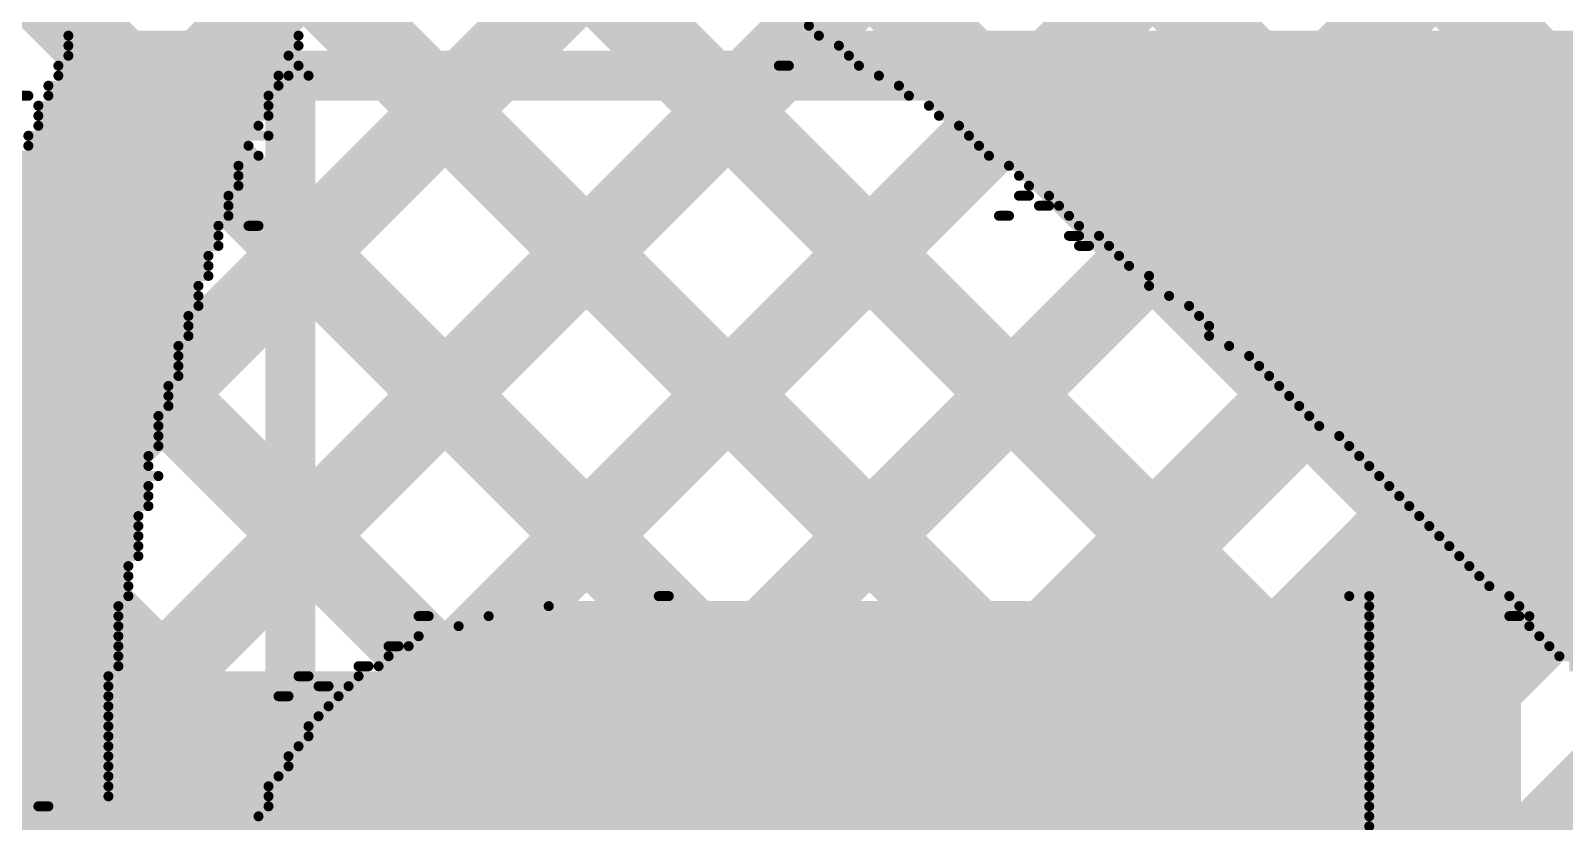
# Model space of a CAD drawing. Header units: millimetres. Extents: x 3.57 to 6.19, y 4.04 to 5.89.
# Drawn here: x 4.8801 to 5.0333, y 5.0485 to 5.1275 of the extents above; entities that cross this region are included whole.
import ezdxf

# ---------------------------------------------------------------- set-up
doc = ezdxf.new("R2010")
doc.units = ezdxf.units.MM
doc.header["$MEASUREMENT"] = 0
for name, color, linetype in [('BottomLayer', 5, 'Continuous'), ('BottomOverlay', 54, 'Continuous'), ('TopLayer', 1, 'Continuous'), ('TopOverlay', 2, 'Continuous'), ('TopSolder', 216, 'Continuous')]:
    doc.layers.add(name, color=color, linetype=linetype)

# ---------------------------------------------------------------- blocks, each defined once
blk = doc.blocks.new('RVT1A101M0505_54')
at = {"layer": 'TopOverlay', "const_width": 0.005}
for points in [[(0.104, -0.038), (0.104, -0.109)], [(0.104, -0.109), (-0.0667, -0.109)]]:
    blk.add_lwpolyline(points, dxfattribs=at)
at = {"layer": 'TopOverlay', "const_width": 0.0025}
for points in [[(0.10275, -0.038, 1), (0.10525, -0.038, 1)], [(0.10275, -0.109, 1), (0.10525, -0.109, 1)], [(0.10275, -0.109, 1), (0.10525, -0.109, 1)]]:
    blk.add_lwpolyline(points, format="xyb", close=True, dxfattribs=at)
at = {"layer": 'TopSolder'}
blk.add_solid([(0.02356, -0.0355), (0.14967, -0.0355), (0.02356, 0.0355), (0.14967, 0.0355)], dxfattribs=at)

msp = doc.modelspace()

# ---------------------------------------------------------------- linework, layer by layer
at = {"layer": 'BottomLayer'}
for points, const_width in [([(4.78314, 5.37091), (5.03591, 5.11814)], 0.008), ([(4.70494, 4.9595), (5.10729, 5.36185)], 0.008), ([(4.769, 5.35677), (5.02177, 5.104)], 0.008), ([(4.75486, 5.34263), (5.00763, 5.08986)], 0.008), ([(4.73323, 4.9595), (5.10729, 5.33356)], 0.008), ([(4.74072, 5.32848), (4.99348, 5.07572)], 0.008), ([(4.72658, 5.31434), (4.97934, 5.06158)], 0.008), ([(4.83105, 5.02904), (5.10729, 5.30528)], 0.008), ([(4.71243, 5.3002), (4.9652, 5.04743)], 0.008), ([(4.69829, 5.28606), (4.95106, 5.03329)], 0.008), ([(4.85999, 5.02969), (5.10729, 5.27699)], 0.008), ([(4.68415, 5.27192), (4.93692, 5.01915)], 0.008), ([(4.67001, 5.25777), (4.92277, 5.00501)], 0.008), ([(4.87136, 5.01278), (5.10729, 5.24871)], 0.008), ([(4.84636, 4.9595), (5.10729, 5.22042)], 0.008), ([(4.87465, 4.9595), (5.10729, 5.19214)], 0.008), ([(4.87727, 4.9595), (5.04038, 5.12262)], 0.008), ([(4.887, 4.936), (5.057, 5.106)], 0.025), ([(4.90363, 4.9194), (5.07362, 5.08938)], 0.008)]:
    msp.add_lwpolyline(points, dxfattribs=dict(at, const_width=const_width))
at = {"layer": 'BottomLayer', "const_width": 0.004}
for points in [[(5.03391, 5.11814, 1), (5.03791, 5.11814, 1)], [(5.01977, 5.104, 1), (5.02377, 5.104, 1)], [(5.00563, 5.08986, 1), (5.00963, 5.08986, 1)], [(4.99148, 5.07572, 1), (4.99548, 5.07572, 1)], [(4.97734, 5.06158, 1), (4.98134, 5.06158, 1)], [(4.9632, 5.04743, 1), (4.9672, 5.04743, 1)]]:
    msp.add_lwpolyline(points, format="xyb", close=True, dxfattribs=at)
at = {"layer": 'BottomOverlay', "const_width": 0.0005}
for points in [[(4.95758, 5.128, 1), (4.95808, 5.128, 1)], [(4.88358, 5.127, 1), (4.88408, 5.127, 1)], [(4.90658, 5.127, 1), (4.90708, 5.127, 1)], [(4.95858, 5.127, 1), (4.95908, 5.127, 1)], [(4.88358, 5.126, 1), (4.88408, 5.126, 1)], [(4.88358, 5.125, 1), (4.88408, 5.125, 1)], [(4.90558, 5.125, 1), (4.90608, 5.125, 1)], [(4.90658, 5.126, 1), (4.90708, 5.126, 1)], [(4.96058, 5.126, 1), (4.96108, 5.126, 1)], [(4.96158, 5.125, 1), (4.96208, 5.125, 1)], [(4.88258, 5.124, 1), (4.88308, 5.124, 1)], [(4.90658, 5.124, 1), (4.90708, 5.124, 1)], [(4.95458, 5.124, 1), (4.95508, 5.124, 1)], [(4.95558, 5.124, 1), (4.95608, 5.124, 1)], [(4.96258, 5.124, 1), (4.96308, 5.124, 1)], [(4.88158, 5.122, 1), (4.88208, 5.122, 1)], [(4.88258, 5.123, 1), (4.88308, 5.123, 1)], [(4.90458, 5.123, 1), (4.90508, 5.123, 1)], [(4.90458, 5.122, 1), (4.90508, 5.122, 1)], [(4.90558, 5.123, 1), (4.90608, 5.123, 1)], [(4.90758, 5.123, 1), (4.90808, 5.123, 1)], [(4.96458, 5.123, 1), (4.96508, 5.123, 1)], [(4.96658, 5.122, 1), (4.96708, 5.122, 1)], [(4.87958, 5.121, 1), (4.88008, 5.121, 1)], [(4.88158, 5.121, 1), (4.88208, 5.121, 1)], [(4.90358, 5.121, 1), (4.90408, 5.121, 1)], [(4.96758, 5.121, 1), (4.96808, 5.121, 1)], [(4.88058, 5.12, 1), (4.88108, 5.12, 1)], [(4.88058, 5.119, 1), (4.88108, 5.119, 1)], [(4.90358, 5.12, 1), (4.90408, 5.12, 1)], [(4.90358, 5.119, 1), (4.90408, 5.119, 1)], [(4.96958, 5.12, 1), (4.97008, 5.12, 1)], [(4.97058, 5.119, 1), (4.97108, 5.119, 1)], [(4.88058, 5.118, 1), (4.88108, 5.118, 1)], [(4.90258, 5.118, 1), (4.90308, 5.118, 1)], [(4.97258, 5.118, 1), (4.97308, 5.118, 1)], [(4.87958, 5.117, 1), (4.88008, 5.117, 1)], [(4.87958, 5.116, 1), (4.88008, 5.116, 1)], [(4.90158, 5.116, 1), (4.90208, 5.116, 1)], [(4.90358, 5.117, 1), (4.90408, 5.117, 1)], [(4.97358, 5.117, 1), (4.97408, 5.117, 1)], [(4.97458, 5.116, 1), (4.97508, 5.116, 1)], [(4.90058, 5.114, 1), (4.90108, 5.114, 1)], [(4.90258, 5.115, 1), (4.90308, 5.115, 1)], [(4.97558, 5.115, 1), (4.97608, 5.115, 1)], [(4.97758, 5.114, 1), (4.97808, 5.114, 1)], [(4.90058, 5.113, 1), (4.90108, 5.113, 1)], [(4.97858, 5.113, 1), (4.97908, 5.113, 1)], [(4.89958, 5.111, 1), (4.90008, 5.111, 1)], [(4.90058, 5.112, 1), (4.90108, 5.112, 1)], [(4.97858, 5.111, 1), (4.97908, 5.111, 1)], [(4.97958, 5.112, 1), (4.98008, 5.112, 1)], [(4.97958, 5.111, 1), (4.98008, 5.111, 1)], [(4.98158, 5.111, 1), (4.98208, 5.111, 1)], [(4.89958, 5.11, 1), (4.90008, 5.11, 1)], [(4.98058, 5.11, 1), (4.98108, 5.11, 1)], [(4.98158, 5.11, 1), (4.98208, 5.11, 1)], [(4.98258, 5.11, 1), (4.98308, 5.11, 1)], [(4.89858, 5.108, 1), (4.89908, 5.108, 1)], [(4.89958, 5.109, 1), (4.90008, 5.109, 1)], [(4.90158, 5.108, 1), (4.90208, 5.108, 1)], [(4.90258, 5.108, 1), (4.90308, 5.108, 1)], [(4.97658, 5.109, 1), (4.97708, 5.109, 1)], [(4.97758, 5.109, 1), (4.97808, 5.109, 1)], [(4.98358, 5.109, 1), (4.98408, 5.109, 1)], [(4.98458, 5.108, 1), (4.98508, 5.108, 1)], [(4.89858, 5.107, 1), (4.89908, 5.107, 1)], [(4.98358, 5.107, 1), (4.98408, 5.107, 1)], [(4.98458, 5.107, 1), (4.98508, 5.107, 1)], [(4.98658, 5.107, 1), (4.98708, 5.107, 1)], [(4.89758, 5.105, 1), (4.89808, 5.105, 1)], [(4.89858, 5.106, 1), (4.89908, 5.106, 1)], [(4.98458, 5.106, 1), (4.98508, 5.106, 1)], [(4.98558, 5.106, 1), (4.98608, 5.106, 1)], [(4.98758, 5.106, 1), (4.98808, 5.106, 1)], [(4.98858, 5.105, 1), (4.98908, 5.105, 1)], [(4.89758, 5.104, 1), (4.89808, 5.104, 1)], [(4.98958, 5.104, 1), (4.99008, 5.104, 1)], [(4.89658, 5.102, 1), (4.89708, 5.102, 1)], [(4.89758, 5.103, 1), (4.89808, 5.103, 1)], [(4.99158, 5.103, 1), (4.99208, 5.103, 1)], [(4.99158, 5.102, 1), (4.99208, 5.102, 1)], [(4.89658, 5.101, 1), (4.89708, 5.101, 1)], [(4.99358, 5.101, 1), (4.99408, 5.101, 1)], [(4.89558, 5.099, 1), (4.89608, 5.099, 1)], [(4.89658, 5.1, 1), (4.89708, 5.1, 1)], [(4.99558, 5.1, 1), (4.99608, 5.1, 1)], [(4.99658, 5.099, 1), (4.99708, 5.099, 1)], [(4.89558, 5.098, 1), (4.89608, 5.098, 1)], [(4.99758, 5.098, 1), (4.99808, 5.098, 1)], [(4.89458, 5.096, 1), (4.89508, 5.096, 1)], [(4.89558, 5.097, 1), (4.89608, 5.097, 1)], [(4.99758, 5.097, 1), (4.99808, 5.097, 1)], [(4.99958, 5.096, 1), (5.00008, 5.096, 1)], [(4.89458, 5.095, 1), (4.89508, 5.095, 1)], [(5.00158, 5.095, 1), (5.00208, 5.095, 1)], [(4.89458, 5.094, 1), (4.89508, 5.094, 1)], [(4.89458, 5.093, 1), (4.89508, 5.093, 1)], [(5.00258, 5.094, 1), (5.00308, 5.094, 1)], [(5.00358, 5.093, 1), (5.00408, 5.093, 1)], [(4.89358, 5.092, 1), (4.89408, 5.092, 1)], [(4.89358, 5.091, 1), (4.89408, 5.091, 1)], [(5.00458, 5.092, 1), (5.00508, 5.092, 1)], [(5.00558, 5.091, 1), (5.00608, 5.091, 1)], [(4.89358, 5.09, 1), (4.89408, 5.09, 1)], [(5.00658, 5.09, 1), (5.00708, 5.09, 1)], [(4.89258, 5.089, 1), (4.89308, 5.089, 1)], [(4.89258, 5.088, 1), (4.89308, 5.088, 1)], [(5.00758, 5.089, 1), (5.00808, 5.089, 1)], [(5.00858, 5.088, 1), (5.00908, 5.088, 1)], [(4.89258, 5.087, 1), (4.89308, 5.087, 1)], [(5.01058, 5.087, 1), (5.01108, 5.087, 1)], [(4.89158, 5.085, 1), (4.89208, 5.085, 1)], [(4.89258, 5.086, 1), (4.89308, 5.086, 1)], [(5.01158, 5.086, 1), (5.01208, 5.086, 1)], [(5.01258, 5.085, 1), (5.01308, 5.085, 1)], [(4.89158, 5.084, 1), (4.89208, 5.084, 1)], [(5.01358, 5.084, 1), (5.01408, 5.084, 1)], [(4.89158, 5.082, 1), (4.89208, 5.082, 1)], [(4.89258, 5.083, 1), (4.89308, 5.083, 1)], [(5.01458, 5.083, 1), (5.01508, 5.083, 1)], [(5.01558, 5.082, 1), (5.01608, 5.082, 1)], [(4.89158, 5.081, 1), (4.89208, 5.081, 1)], [(5.01658, 5.081, 1), (5.01708, 5.081, 1)], [(4.89058, 5.079, 1), (4.89108, 5.079, 1)], [(4.89158, 5.08, 1), (4.89208, 5.08, 1)], [(5.01758, 5.08, 1), (5.01808, 5.08, 1)], [(5.01858, 5.079, 1), (5.01908, 5.079, 1)], [(4.89058, 5.078, 1), (4.89108, 5.078, 1)], [(5.01958, 5.078, 1), (5.02008, 5.078, 1)], [(4.89058, 5.077, 1), (4.89108, 5.077, 1)], [(4.89058, 5.076, 1), (4.89108, 5.076, 1)], [(5.02058, 5.077, 1), (5.02108, 5.077, 1)], [(5.02158, 5.076, 1), (5.02208, 5.076, 1)], [(4.89058, 5.075, 1), (4.89108, 5.075, 1)], [(5.02258, 5.075, 1), (5.02308, 5.075, 1)], [(4.88958, 5.074, 1), (4.89008, 5.074, 1)], [(4.88958, 5.073, 1), (4.89008, 5.073, 1)], [(5.02358, 5.074, 1), (5.02408, 5.074, 1)], [(5.02458, 5.073, 1), (5.02508, 5.073, 1)], [(4.88958, 5.072, 1), (4.89008, 5.072, 1)], [(5.02558, 5.072, 1), (5.02608, 5.072, 1)], [(4.88858, 5.07, 1), (4.88908, 5.07, 1)], [(4.88958, 5.071, 1), (4.89008, 5.071, 1)], [(4.93158, 5.07, 1), (4.93208, 5.07, 1)], [(4.94258, 5.071, 1), (4.94308, 5.071, 1)], [(4.94358, 5.071, 1), (4.94408, 5.071, 1)], [(5.01158, 5.071, 1), (5.01208, 5.071, 1)], [(5.01358, 5.071, 1), (5.01408, 5.071, 1)], [(5.01358, 5.07, 1), (5.01408, 5.07, 1)], [(5.02758, 5.071, 1), (5.02808, 5.071, 1)], [(5.02858, 5.07, 1), (5.02908, 5.07, 1)], [(4.88858, 5.069, 1), (4.88908, 5.069, 1)], [(4.88858, 5.068, 1), (4.88908, 5.068, 1)], [(4.91858, 5.069, 1), (4.91908, 5.069, 1)], [(4.91958, 5.069, 1), (4.92008, 5.069, 1)], [(4.92258, 5.068, 1), (4.92308, 5.068, 1)], [(4.92558, 5.069, 1), (4.92608, 5.069, 1)], [(5.01358, 5.069, 1), (5.01408, 5.069, 1)], [(5.01358, 5.068, 1), (5.01408, 5.068, 1)], [(5.02758, 5.069, 1), (5.02808, 5.069, 1)], [(5.02858, 5.069, 1), (5.02908, 5.069, 1)], [(5.02958, 5.069, 1), (5.03008, 5.069, 1)], [(5.02958, 5.068, 1), (5.03008, 5.068, 1)], [(4.88858, 5.067, 1), (4.88908, 5.067, 1)], [(4.91858, 5.067, 1), (4.91908, 5.067, 1)], [(5.01358, 5.067, 1), (5.01408, 5.067, 1)], [(5.03058, 5.067, 1), (5.03108, 5.067, 1)], [(4.88858, 5.066, 1), (4.88908, 5.066, 1)], [(4.88858, 5.065, 1), (4.88908, 5.065, 1)], [(4.91558, 5.066, 1), (4.91608, 5.066, 1)], [(4.91558, 5.065, 1), (4.91608, 5.065, 1)], [(4.91658, 5.066, 1), (4.91708, 5.066, 1)], [(4.91758, 5.066, 1), (4.91808, 5.066, 1)], [(5.01358, 5.066, 1), (5.01408, 5.066, 1)], [(5.01358, 5.065, 1), (5.01408, 5.065, 1)], [(5.03158, 5.066, 1), (5.03208, 5.066, 1)], [(5.03258, 5.065, 1), (5.03308, 5.065, 1)], [(4.88858, 5.064, 1), (4.88908, 5.064, 1)], [(4.91258, 5.064, 1), (4.91308, 5.064, 1)], [(4.91358, 5.064, 1), (4.91408, 5.064, 1)], [(4.91458, 5.064, 1), (4.91508, 5.064, 1)], [(5.01358, 5.064, 1), (5.01408, 5.064, 1)], [(4.88758, 5.063, 1), (4.88808, 5.063, 1)], [(4.88758, 5.062, 1), (4.88808, 5.062, 1)], [(4.90658, 5.063, 1), (4.90708, 5.063, 1)], [(4.90758, 5.063, 1), (4.90808, 5.063, 1)], [(4.90858, 5.062, 1), (4.90908, 5.062, 1)], [(4.90958, 5.062, 1), (4.91008, 5.062, 1)], [(4.91158, 5.062, 1), (4.91208, 5.062, 1)], [(4.91258, 5.063, 1), (4.91308, 5.063, 1)], [(5.01358, 5.063, 1), (5.01408, 5.063, 1)], [(5.01358, 5.062, 1), (5.01408, 5.062, 1)], [(4.88758, 5.061, 1), (4.88808, 5.061, 1)], [(4.90458, 5.061, 1), (4.90508, 5.061, 1)], [(4.90558, 5.061, 1), (4.90608, 5.061, 1)], [(4.91058, 5.061, 1), (4.91108, 5.061, 1)], [(5.01358, 5.061, 1), (5.01408, 5.061, 1)], [(4.88758, 5.06, 1), (4.88808, 5.06, 1)], [(4.88758, 5.059, 1), (4.88808, 5.059, 1)], [(4.90858, 5.059, 1), (4.90908, 5.059, 1)], [(4.90958, 5.06, 1), (4.91008, 5.06, 1)], [(5.01358, 5.06, 1), (5.01408, 5.06, 1)], [(5.01358, 5.059, 1), (5.01408, 5.059, 1)], [(4.88758, 5.058, 1), (4.88808, 5.058, 1)], [(4.90758, 5.058, 1), (4.90808, 5.058, 1)], [(5.01358, 5.058, 1), (5.01408, 5.058, 1)], [(4.88758, 5.057, 1), (4.88808, 5.057, 1)], [(4.88758, 5.056, 1), (4.88808, 5.056, 1)], [(4.90658, 5.056, 1), (4.90708, 5.056, 1)], [(4.90758, 5.057, 1), (4.90808, 5.057, 1)], [(5.01358, 5.057, 1), (5.01408, 5.057, 1)], [(5.01358, 5.056, 1), (5.01408, 5.056, 1)], [(4.88758, 5.055, 1), (4.88808, 5.055, 1)], [(4.90558, 5.055, 1), (4.90608, 5.055, 1)], [(5.01358, 5.055, 1), (5.01408, 5.055, 1)], [(4.88758, 5.054, 1), (4.88808, 5.054, 1)], [(4.88758, 5.053, 1), (4.88808, 5.053, 1)], [(4.90458, 5.053, 1), (4.90508, 5.053, 1)], [(4.90558, 5.054, 1), (4.90608, 5.054, 1)], [(5.01358, 5.054, 1), (5.01408, 5.054, 1)], [(5.01358, 5.053, 1), (5.01408, 5.053, 1)], [(4.88758, 5.052, 1), (4.88808, 5.052, 1)], [(4.90358, 5.052, 1), (4.90408, 5.052, 1)], [(5.01358, 5.052, 1), (5.01408, 5.052, 1)], [(4.88058, 5.05, 1), (4.88108, 5.05, 1)], [(4.88158, 5.05, 1), (4.88208, 5.05, 1)], [(4.88758, 5.051, 1), (4.88808, 5.051, 1)], [(4.90358, 5.051, 1), (4.90408, 5.051, 1)], [(4.90358, 5.05, 1), (4.90408, 5.05, 1)], [(5.01358, 5.051, 1), (5.01408, 5.051, 1)], [(5.01358, 5.05, 1), (5.01408, 5.05, 1)], [(4.90258, 5.049, 1), (4.90308, 5.049, 1)], [(5.01358, 5.049, 1), (5.01408, 5.049, 1)], [(5.01358, 5.048, 1), (5.01408, 5.048, 1)]]:
    msp.add_lwpolyline(points, format="xyb", close=True, dxfattribs=at)
at = {"layer": 'BottomOverlay', "const_width": 0.001}
for points in [[(4.88383, 5.127), (4.90683, 5.127)], [(4.95883, 5.127), (5.08683, 5.127)], [(4.88383, 5.126), (4.90683, 5.126)], [(4.88383, 5.125), (4.90583, 5.125)], [(4.96083, 5.126), (5.08783, 5.126)], [(4.96183, 5.125), (5.08883, 5.125)], [(4.88283, 5.124), (4.90683, 5.124)], [(4.95483, 5.124), (4.95583, 5.124)], [(4.96283, 5.124), (5.08983, 5.124)], [(4.88183, 5.122), (4.90483, 5.122)], [(4.88283, 5.123), (4.90483, 5.123)], [(4.90583, 5.123), (4.90783, 5.123)], [(4.96483, 5.123), (5.09083, 5.123)], [(4.96683, 5.122), (5.09183, 5.122)], [(4.87883, 5.121), (4.87983, 5.121)], [(4.88183, 5.121), (4.90383, 5.121)], [(4.96783, 5.121), (5.09383, 5.121)], [(4.88083, 5.12), (4.90383, 5.12)], [(4.88083, 5.119), (4.90383, 5.119)], [(4.96983, 5.12), (5.09483, 5.12)], [(4.97083, 5.119), (5.09483, 5.119)], [(4.88083, 5.118), (4.90283, 5.118)], [(4.97283, 5.118), (5.09583, 5.118)], [(4.87983, 5.117), (4.90383, 5.117)], [(4.87983, 5.116), (4.90183, 5.116)], [(4.97383, 5.117), (5.09683, 5.117)], [(4.97483, 5.116), (5.09883, 5.116)], [(4.87783, 5.114), (4.90083, 5.114)], [(4.87883, 5.115), (4.90283, 5.115)], [(4.97583, 5.115), (5.10083, 5.115)], [(4.97783, 5.114), (5.10083, 5.114)], [(4.87883, 5.113), (4.90083, 5.113)], [(4.97883, 5.113), (5.10183, 5.113)], [(4.87783, 5.112), (4.90083, 5.112)], [(4.87783, 5.111), (4.89983, 5.111)], [(4.97883, 5.111), (4.97983, 5.111)], [(4.97983, 5.112), (5.10283, 5.112)], [(4.98183, 5.111), (5.10383, 5.111)], [(4.87783, 5.11), (4.89983, 5.11)], [(4.98083, 5.11), (4.98183, 5.11)], [(4.98283, 5.11), (5.10583, 5.11)], [(4.87683, 5.109), (4.89983, 5.109)], [(4.87683, 5.108), (4.89883, 5.108)], [(4.90183, 5.108), (4.90283, 5.108)], [(4.97683, 5.109), (4.97783, 5.109)], [(4.98383, 5.109), (5.10683, 5.109)], [(4.98483, 5.108), (5.10683, 5.108)], [(4.87683, 5.107), (4.89883, 5.107)], [(4.98383, 5.107), (4.98483, 5.107)], [(4.98683, 5.107), (5.10683, 5.107)], [(4.87583, 5.106), (4.89883, 5.106)], [(4.87583, 5.105), (4.89783, 5.105)], [(4.98483, 5.106), (4.98583, 5.106)], [(4.98783, 5.106), (5.10783, 5.106)], [(4.98883, 5.105), (5.10883, 5.105)], [(4.87583, 5.104), (4.89783, 5.104)], [(4.98983, 5.104), (5.11083, 5.104)], [(4.87483, 5.102), (4.89683, 5.102)], [(4.87583, 5.103), (4.89783, 5.103)], [(4.99183, 5.103), (5.11183, 5.103)], [(4.99183, 5.102), (5.11183, 5.102)], [(4.87483, 5.101), (4.89683, 5.101)], [(4.99383, 5.101), (5.11283, 5.101)], [(4.87383, 5.099), (4.89583, 5.099)], [(4.87483, 5.1), (4.89683, 5.1)], [(4.99583, 5.1), (5.11383, 5.1)], [(4.99683, 5.099), (5.11583, 5.099)], [(4.87383, 5.098), (4.89583, 5.098)], [(4.99783, 5.098), (5.11583, 5.098)], [(4.87383, 5.097), (4.89583, 5.097)], [(4.87383, 5.096), (4.89483, 5.096)], [(4.99783, 5.097), (5.11683, 5.097)], [(4.99983, 5.096), (5.11783, 5.096)], [(4.87283, 5.095), (4.89483, 5.095)], [(5.00183, 5.095), (5.11883, 5.095)], [(4.87283, 5.094), (4.89483, 5.094)], [(4.87283, 5.093), (4.89483, 5.093)], [(5.00283, 5.094), (5.11983, 5.094)], [(5.00383, 5.093), (5.12083, 5.093)], [(4.87183, 5.091), (4.89383, 5.091)], [(4.87283, 5.092), (4.89383, 5.092)], [(5.00483, 5.092), (5.12183, 5.092)], [(5.00583, 5.091), (5.12383, 5.091)], [(4.87183, 5.09), (4.89383, 5.09)], [(5.00683, 5.09), (5.12383, 5.09)], [(4.87183, 5.089), (4.89283, 5.089)], [(4.87183, 5.088), (4.89283, 5.088)], [(5.00783, 5.089), (5.12383, 5.089)], [(5.00883, 5.088), (5.12483, 5.088)], [(4.87183, 5.087), (4.89283, 5.087)], [(5.01083, 5.087), (5.12583, 5.087)], [(4.87083, 5.086), (4.89283, 5.086)], [(4.87083, 5.085), (4.89183, 5.085)], [(5.01183, 5.086), (5.12683, 5.086)], [(5.01283, 5.085), (5.12783, 5.085)], [(4.87083, 5.084), (4.89183, 5.084)], [(5.01383, 5.084), (5.12983, 5.084)], [(4.87083, 5.083), (4.89283, 5.083)], [(4.87083, 5.082), (4.89183, 5.082)], [(5.01483, 5.083), (5.13083, 5.083)], [(5.01583, 5.082), (5.13083, 5.082)], [(4.86983, 5.081), (4.89183, 5.081)], [(5.01683, 5.081), (5.13183, 5.081)], [(4.86983, 5.08), (4.89183, 5.08)], [(4.86983, 5.079), (4.89083, 5.079)], [(5.01783, 5.08), (5.13183, 5.08)], [(5.01883, 5.079), (5.13283, 5.079)], [(4.86983, 5.078), (4.89083, 5.078)], [(5.01983, 5.078), (5.13383, 5.078)], [(4.86883, 5.077), (4.89083, 5.077)], [(4.86883, 5.076), (4.89083, 5.076)], [(5.02083, 5.077), (5.13483, 5.077)], [(5.02183, 5.076), (5.13483, 5.076)], [(4.86883, 5.075), (4.89083, 5.075)], [(5.02283, 5.075), (5.13583, 5.075)], [(4.86883, 5.074), (4.88983, 5.074)], [(4.86883, 5.073), (4.88983, 5.073)], [(5.02383, 5.074), (5.13783, 5.074)], [(5.02483, 5.073), (5.13683, 5.073)], [(4.86883, 5.072), (4.88983, 5.072)], [(5.02583, 5.072), (5.13783, 5.072)], [(4.86783, 5.071), (4.88983, 5.071)], [(4.86783, 5.07), (4.88883, 5.07)], [(4.93183, 5.07), (5.01383, 5.07)], [(4.94283, 5.071), (4.94383, 5.071)], [(5.01183, 5.071), (5.01383, 5.071)], [(5.02783, 5.071), (5.13883, 5.071)], [(5.02883, 5.07), (5.13983, 5.07)], [(4.86783, 5.069), (4.88883, 5.069)], [(4.86783, 5.068), (4.88883, 5.068)], [(4.91883, 5.069), (4.91983, 5.069)], [(4.92283, 5.068), (5.01383, 5.068)], [(4.92583, 5.069), (5.01383, 5.069)], [(5.02783, 5.069), (5.02883, 5.069)], [(5.02983, 5.069), (5.13983, 5.069)], [(5.02983, 5.068), (5.14083, 5.068)], [(4.86783, 5.067), (4.88883, 5.067)], [(4.91883, 5.067), (5.01383, 5.067)], [(5.03083, 5.067), (5.14183, 5.067)], [(4.86783, 5.066), (4.88883, 5.066)], [(4.86783, 5.065), (4.88883, 5.065)], [(4.91583, 5.066), (4.91683, 5.066)], [(4.91583, 5.065), (5.01383, 5.065)], [(4.91783, 5.066), (5.01383, 5.066)], [(5.03183, 5.066), (5.14183, 5.066)], [(5.03283, 5.065), (5.14183, 5.065)], [(4.86783, 5.064), (4.88883, 5.064)], [(4.91283, 5.064), (4.91383, 5.064)], [(4.91483, 5.064), (5.01383, 5.064)], [(5.03383, 5.064), (5.14283, 5.064)], [(4.86783, 5.063), (4.88783, 5.063)], [(4.86783, 5.062), (4.88783, 5.062)], [(4.90683, 5.063), (4.90783, 5.063)], [(4.90883, 5.062), (4.90983, 5.062)], [(4.91183, 5.062), (5.01383, 5.062)], [(4.91283, 5.063), (5.01383, 5.063)], [(4.86683, 5.061), (4.88783, 5.061)], [(4.90483, 5.061), (4.90583, 5.061)], [(4.91083, 5.061), (5.01383, 5.061)], [(4.86683, 5.06), (4.88783, 5.06)], [(4.86683, 5.059), (4.88783, 5.059)], [(4.90883, 5.059), (5.01383, 5.059)], [(4.90983, 5.06), (5.01383, 5.06)], [(4.86683, 5.058), (4.88783, 5.058)], [(4.90783, 5.058), (5.01383, 5.058)], [(4.86683, 5.057), (4.88783, 5.057)], [(4.86683, 5.056), (4.88783, 5.056)], [(4.90683, 5.056), (5.01383, 5.056)], [(4.90783, 5.057), (5.01383, 5.057)], [(4.86683, 5.055), (4.88783, 5.055)], [(4.90583, 5.055), (5.01383, 5.055)], [(4.86583, 5.054), (4.88783, 5.054)], [(4.86683, 5.053), (4.88783, 5.053)], [(4.90483, 5.053), (5.01383, 5.053)], [(4.90583, 5.054), (5.01383, 5.054)], [(4.87083, 5.052), (4.88783, 5.052)], [(4.90383, 5.052), (5.01383, 5.052)], [(4.87883, 5.051), (4.88783, 5.051)], [(4.88083, 5.05), (4.88183, 5.05)], [(4.90383, 5.051), (5.01383, 5.051)], [(4.90383, 5.05), (5.01383, 5.05)], [(4.90283, 5.049), (5.01383, 5.049)]]:
    msp.add_lwpolyline(points, dxfattribs=at)
at = {"layer": 'TopLayer'}
for points, const_width in [([(4.86151, 5.0595), (5.10769, 5.30568)], 0.008), ([(4.88979, 5.0595), (5.13597, 5.30568)], 0.008), ([(4.91807, 5.0595), (5.16426, 5.30568)], 0.008), ([(4.94636, 5.0595), (5.19254, 5.30568)], 0.008), ([(4.66607, 5.29), (4.89657, 5.0595)], 0.008), ([(4.69435, 5.29), (4.92485, 5.0595)], 0.008), ([(4.72263, 5.29), (4.95314, 5.0595)], 0.008), ([(4.75092, 5.29), (4.98142, 5.0595)], 0.008), ([(4.7792, 5.29), (5.025, 5.0442)], 0.008), ([(4.80748, 5.29), (5.025, 5.07249)], 0.008), ([(4.83577, 5.29), (5.025, 5.10077)], 0.008), ([(4.86405, 5.29), (5.025, 5.12905)], 0.008), ([(4.81, 5.03627), (5.05773, 5.284)], 0.008), ([(4.81, 5.06456), (5.01644, 5.271)], 0.008), ([(5.025, 4.973), (5.025, 5.132)], 0.008), ([(4.97464, 5.0595), (5.025, 5.10985)], 0.008), ([(4.99644, 5.05301), (5.025, 5.08157)], 0.008), ([(4.85033, 5.0595), (4.99644, 5.0595)], 0.008), ([(4.99644, 4.9685), (4.99644, 5.0595)], 0.008), ([(4.92339, 5.014), (4.92339, 5.0555)], 0.01), ([(4.99644, 5.02472), (5.025, 5.05328)], 0.008)]:
    msp.add_lwpolyline(points, dxfattribs=dict(at, const_width=const_width))
for points, const_width in [([(5.023, 5.12905, 1), (5.027, 5.12905, 1)], 0.004), ([(5.023, 5.10985, 1), (5.027, 5.10985, 1)], 0.004), ([(5.023, 5.10077, 1), (5.027, 5.10077, 1)], 0.004), ([(5.023, 5.08157, 1), (5.027, 5.08157, 1)], 0.004), ([(5.023, 5.07249, 1), (5.027, 5.07249, 1)], 0.004), ([(4.88779, 5.0595, 1), (4.89179, 5.0595, 1)], 0.004), ([(4.89457, 5.0595, 1), (4.89857, 5.0595, 1)], 0.004), ([(4.91608, 5.0595, 1), (4.92007, 5.0595, 1)], 0.004), ([(4.92285, 5.0595, 1), (4.92685, 5.0595, 1)], 0.004), ([(4.94436, 5.0595, 1), (4.94836, 5.0595, 1)], 0.004), ([(4.95114, 5.0595, 1), (4.95514, 5.0595, 1)], 0.004), ([(4.97264, 5.0595, 1), (4.97664, 5.0595, 1)], 0.004), ([(4.97942, 5.0595, 1), (4.98342, 5.0595, 1)], 0.004), ([(4.99444, 5.0595, 1), (4.99844, 5.0595, 1)], 0.004), ([(4.99444, 5.0595, 1), (4.99844, 5.0595, 1)], 0.004), ([(4.92089, 5.0555, 1), (4.92589, 5.0555, 1)], 0.005), ([(4.99444, 5.05301, 1), (4.99844, 5.05301, 1)], 0.004), ([(5.023, 5.05328, 1), (5.027, 5.05328, 1)], 0.004)]:
    msp.add_lwpolyline(points, format="xyb", close=True, dxfattribs=dict(at, const_width=const_width))
msp.add_solid([(4.755, 4.931), (4.986, 4.931), (4.755, 5.061), (4.986, 5.061)], dxfattribs=at)

# ---------------------------------------------------------------- block references
at = {"rotation": 180}
msp.add_blockref('RVT1A101M0505_54', (5.01, 5.014), dxfattribs=at)

doc.saveas('drawing.dxf')
